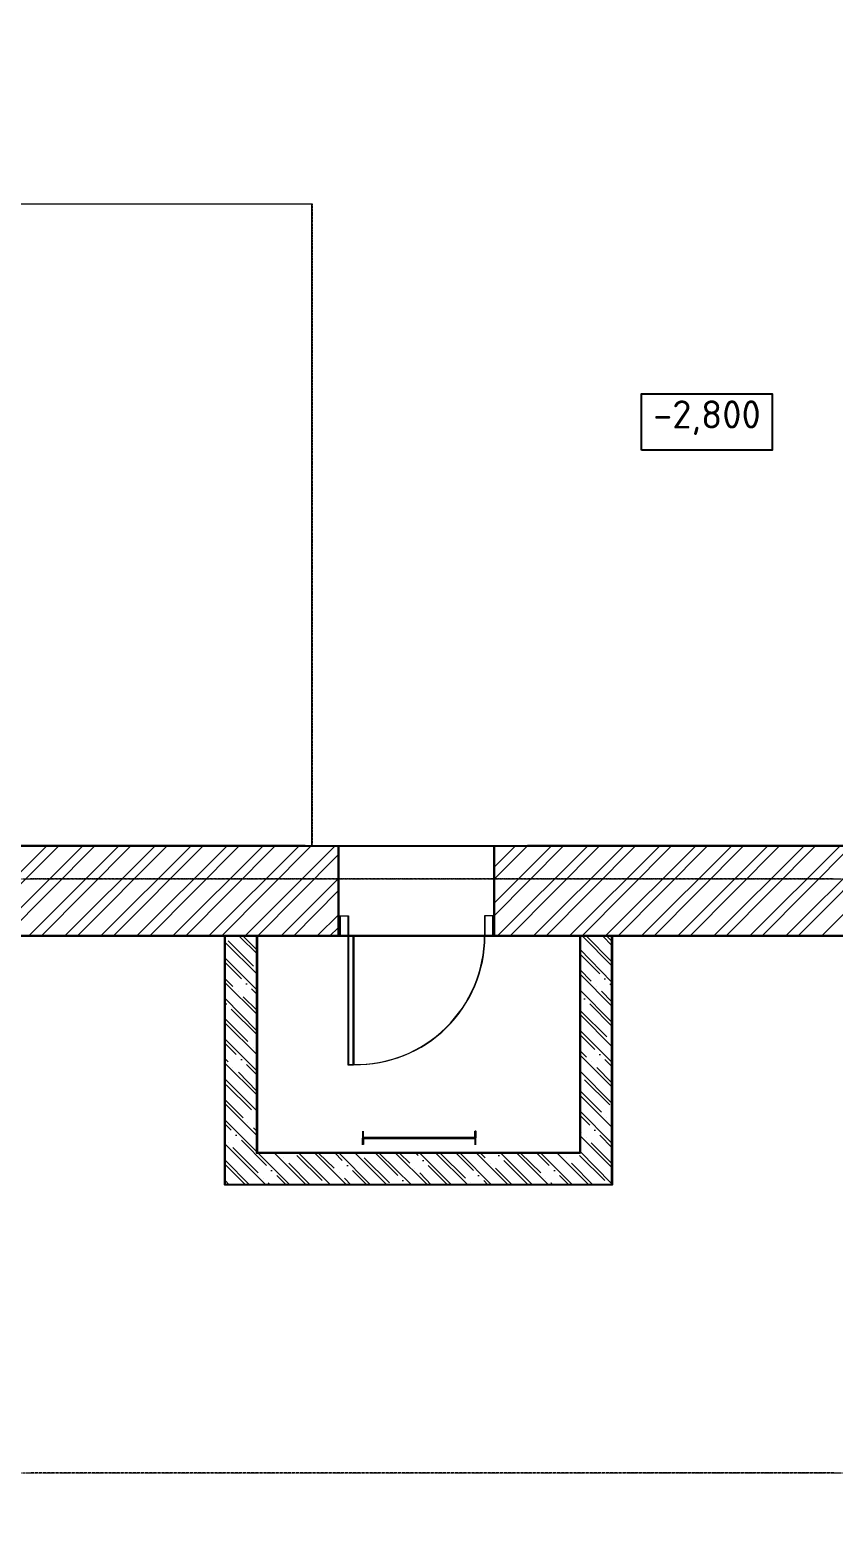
# Model space of a CAD drawing. Header units: millimetres. Extents: x -10178924 to 11692288, y -947381 to 58396.
# Drawn here: x 738282 to 743288, y -796653 to -787306 of the extents above; entities that cross this region are included whole.
import ezdxf

# ---------------------------------------------------------------- set-up
doc = ezdxf.new("R2010")
doc.units = ezdxf.units.MM
for name, pattern in [('HIDDEN', [9.525, 6.35, -3.175]), ('невидимая', [9.525, 6.35, -3.175]), ('осевая', [50.8, 31.75, -6.35, 6.35, -6.35])]:
    doc.linetypes.add(name, pattern=pattern)
for name, color, linetype in [('PDF _PDF _Общие ребра', 7, 'Continuous'), ('PDF _Общие ребра', 7, 'Continuous'), ('PDF _Стены.1', 7, 'Continuous')]:
    doc.layers.add(name, color=color, linetype=linetype)
for name, color, linetype, true_color in [('PDF _АР_Двери', 7, 'Continuous', 0x545454), ('PDF _Контур пол Подвал', 7, 'Continuous', 0xcd6928), ('PDF _Основная ГКЛ', 7, 'Continuous', 0x545454), ('PDF _Отметки', 7, 'Continuous', 0x7f9fff), ('PDF _Размеры осевые', 7, 'Continuous', 0x5d6970), ('PDF _штриховка', 7, 'Continuous', 0x95834a)]:
    doc.layers.add(name, color=color, linetype=linetype, true_color=true_color)
for name, color, linetype, lineweight in [('PDF _Текст', 7, 'Continuous', 5), ('АР_Двери', 250, 'Continuous', 9), ('Контур пол Подвал', 7, 'Continuous', 9), ('Основная ГКЛ', 250, 'Continuous', 9), ('Размеры осевые', 153, 'Continuous', 9), ('Стены.1', 7, 'Continuous', 25), ('ШТРИХОВКА', 252, 'Continuous', 15)]:
    doc.layers.add(name, color=color, linetype=linetype, lineweight=lineweight)
doc.styles.add('PDF ISOCPEUR', font='isocpeur.ttf')

# ---------------------------------------------------------------- blocks, each defined once
blk = doc.blocks.new('A$C5282721b')
at = {"layer": 'ШТРИХОВКА', "ltscale": 100, "true_color": 0x000000, "transparency": 33554687}
h = blk.add_hatch(dxfattribs=at)
h.set_pattern_fill('ANSI31', color=18, scale=50)
h.set_pattern_definition([(45, (-79853.19, 25128.16), (-112.2532, 112.2532), [])])
h.paths.add_polyline_path([(23461.119, -5698.72), (20726.119, -5698.72), (20726.119, -6098.72), (23461.119, -6098.72), (23461.119, -6515.547), (23861.119, -6515.547), (23861.119, -5328.486), (23461.119, -5328.486)], flags=17)
h.paths.add_polyline_path([(17846.22, -11596.906), (8196.095, -11596.906), (8096.091, -11596.906), (5081.5, -11596.906), (5081.5, -12156.906), (17846.22, -12156.906), (17846.22, -11876.906)], flags=17)
h.paths.add_polyline_path([(8216.705, -5698.72), (8216.779, -6098.72), (19406.923, -6098.72), (19406.923, -5698.72)], flags=16)
h.paths.add_polyline_path([(4011.5, -12156.906), (4011.5, -11596.906), (86.923, -11596.906), (86.923, -9009.38), (86.923, -8929.368), (86.923, -6098.72), (3721.276, -6098.72), (3801.387, -6098.72), (9286.442, -6098.72), (9286.779, -5698.72), (86.923, -5698.72), (86.923, -161.943), (23461.119, -161.943), (23461.119, -4567.801), (23861.119, -4567.801), (23861.119, -3119.021), (23861.119, -2969.021), (23861.119, -161.943), (24472.507, -161.943), (29133.626, -161.943), (29283.626, -161.943), (29940.503, -161.943), (29940.503, 398.057), (-473.077, 398.057), (-473.077, -11800), (-473.077, -12156.906), (-0.293, -12156.906)])
h.paths.add_polyline_path([(23861.119, -9596.906), (23461.119, -9596.906), (23461.119, -11596.906), (18816.22, -11596.906), (18816.22, -12156.906), (23301.119, -12156.906), (23301.119, -15862.111), (25035.25, -15862.111), (25595.277, -15862.111), (25744.391, -15862.111), (25744.391, -15302.111), (23861.119, -15302.111), (23861.119, -12066.906)])
h.paths.add_polyline_path([(23461.119, -8546.906), (23861.119, -8546.906), (23861.119, -7571.566), (23461.119, -7571.566)], flags=17)
h = blk.add_hatch(dxfattribs=at)
h.set_pattern_fill('ANSI35', color=18, scale=28, angle=90)
h.set_pattern_definition([(135, (-17446.33, 108538.82), (-125.72359, -125.72359), []), (135, (-17446.33, 108664.54), (-125.72359, -125.72359), [222.25, -44.45, 0, -44.45])])
h.paths.add_polyline_path([(17339.27, -13506.906), (19349.27, -13506.906), (19349.27, -12156.906), (19549.27, -12156.906), (19549.27, -13706.906), (17139.27, -13706.906), (17139.27, -12156.906), (17339.27, -12157.996)])
at = {"layer": 'PDF _Общие ребра', "color": 18, "true_color": 0x000000, "transparency": 33554687}
for points in [[(19549.27, -12156.906), (19549.27, -13706.906), (17139.27, -13706.906), (17139.27, -12156.906)], [(19349.27, -12156.906), (19349.27, -13506.906), (17339.27, -13506.906), (17339.27, -12156.906)], [(18697.436, -13371.581), (18697.436, -13371.581), (18697.436, -13413.769), (18347.436, -13413.769), (17997.436, -13413.769), (17997.436, -13371.581)], [(18697.436, -13455.956), (18697.436, -13455.956), (18697.436, -13413.769), (18347.436, -13413.769), (17997.436, -13413.769), (17997.436, -13455.956)]]:
    blk.add_lwpolyline(points, dxfattribs=at)
at = {"layer": 'АР_Двери', "color": 18, "true_color": 0x000000, "transparency": 33554687}
for points in [[(17906.22, -12156.906), (17856.22, -12156.906), (17856.22, -12031.906), (17906.22, -12031.906)], [(18756.22, -12156.906), (18806.22, -12156.906), (18806.22, -12031.906), (18756.22, -12031.906)], [(17906.22, -12956.906), (17941.22, -12956.906), (17941.22, -12156.906), (17906.22, -12156.906)]]:
    blk.add_lwpolyline(points, close=True, dxfattribs=at)
blk.add_arc((17955.575, -12156.39), 800.646, 268.9726983, 359.9630144, dxfattribs=at)
at = {"layer": 'Контур пол Подвал', "color": 18, "linetype": 'невидимая', "true_color": 0x000000, "transparency": 33554687}
for p, q in [((17682.243, -7598.72), (8161.443, -7598.72)), ((17682.243, -11596.906), (17682.243, -7598.72))]:
    blk.add_line(p, q, dxfattribs=at)
at = {"layer": 'Основная ГКЛ', "color": 18, "linetype": 'HIDDEN', "ltscale": 5, "true_color": 0x000000, "transparency": 33554687}
for p, q in [((17846.22, -12156.906), (17846.22, -12031.906)), ((18816.22, -12031.906), (18816.22, -12156.906))]:
    blk.add_line(p, q, dxfattribs=at)
at = {"layer": 'Размеры осевые', "color": 251, "linetype": 'осевая', "ltscale": 0.5, "transparency": 33554687}
for p, q in [((-9750, -11800), (57900, -11800)), ((-9750, -15500), (34900, -15500))]:
    blk.add_line(p, q, dxfattribs=at)
at = {"layer": 'Стены.1', "color": 18, "linetype": 'Continuous', "true_color": 0x000000, "transparency": 33554687}
for p, q in [((17846.22, -12156.906), (17846.22, -11596.906)), ((18816.22, -12156.906), (18816.22, -11596.906))]:
    blk.add_line(p, q, dxfattribs=at)
at = {"layer": 'Стены.1', "color": 18, "linetype": 'Continuous', "true_color": 0x000000, "transparency": 33554687, "flags": 128}
for points in [[(23461.119, -11596.906), (86.923, -11596.906)], [(17639.27, -11596.906), (8196.095, -11596.906)], [(23461.119, -11596.906), (19023.171, -11596.906)], [(23301.119, -12156.906), (-473.077, -12156.906)]]:
    blk.add_lwpolyline(points, dxfattribs=at)

msp = doc.modelspace()

# ---------------------------------------------------------------- linework, layer by layer
at = {"layer": 'PDF _PDF _Общие ребра', "lineweight": 25}
for points in [[(741904, -792948.7), (741904, -794498), (739495.3, -794498), (739495.3, -792948.7)], [(741705, -792948.7), (741705, -794299.1), (739694.3, -794299.1), (739694.3, -792948.7)], [(740354.6, -794163.6), (740354.6, -794206), (740701.7, -794206), (741053.1, -794206), (741053.1, -794163.6)], [(740354.6, -794248.3), (740354.6, -794206), (740701.7, -794206), (741053.1, -794206), (741053.1, -794248.3)]]:
    msp.add_lwpolyline(points, dxfattribs=at)
at = {"layer": 'PDF _АР_Двери', "lineweight": 9}
for points in [[(740261.4, -792948.7), (740210.6, -792948.7), (740210.6, -792821.7), (740261.4, -792821.7)], [(741112.3, -792948.7), (741163.1, -792948.7), (741163.1, -792821.7), (741112.3, -792821.7)], [(740261.4, -793748.8), (740295.3, -793748.8), (740295.3, -792948.7), (740261.4, -792948.7)]]:
    msp.add_lwpolyline(points, close=True, dxfattribs=at)
msp.add_arc((740310.1, -792946.6), 802.2, 268.97362, 359.96162, dxfattribs=at)
at = {"layer": 'PDF _Контур пол Подвал', "lineweight": 9}
for points in [[(740037.1, -788389.3), (730516.6, -788389.3)], [(740037.1, -792385.6), (740037.1, -788389.5)]]:
    msp.add_lwpolyline(points, dxfattribs=at)
at = {"layer": 'PDF _Основная ГКЛ', "lineweight": 9}
for points in [[(740202.2, -792948.7), (740202.2, -792821.7)], [(741171.6, -792821.7), (741171.6, -792948.7)]]:
    msp.add_lwpolyline(points, dxfattribs=at)
at = {"layer": 'PDF _Отметки', "lineweight": 25}
msp.add_lwpolyline([(742090.3, -789921.8), (742090.3, -789570.5), (742903, -789570.5), (742903, -789921.8)], close=True, dxfattribs=at)
at = {"layer": 'PDF _Размеры осевые', "lineweight": 9}
for points in [[(738284.5, -792588.8), (738297.2, -792588.8)], [(738301.4, -792588.8), (738305.6, -792588.8)], [(738309.9, -792588.8), (738322.6, -792588.8)], [(738326.8, -792588.8), (738331, -792588.8)], [(738335.3, -792588.8), (738348, -792588.8)], [(738352.2, -792588.8), (738356.4, -792588.8)], [(738360.7, -792588.8), (738373.4, -792588.8)], [(738377.6, -792588.8), (738381.8, -792588.8)], [(738386.1, -792588.8), (738398.8, -792588.8)], [(738403, -792588.8), (738407.2, -792588.8)], [(738411.5, -792588.8), (738424.2, -792588.8)], [(738428.4, -792588.8), (738432.6, -792588.8)], [(738436.9, -792588.8), (738449.6, -792588.8)], [(738453.8, -792588.8), (738458, -792588.8)], [(738462.3, -792588.8), (738475, -792588.8)], [(738479.2, -792588.8), (738483.4, -792588.8)], [(738487.7, -792588.8), (738500.4, -792588.8)], [(738504.6, -792588.8), (738508.8, -792588.8)], [(738513.1, -792588.8), (738525.8, -792588.8)], [(738530, -792588.8), (738534.2, -792588.8)], [(738538.5, -792588.8), (738551.2, -792588.8)], [(738555.4, -792588.8), (738559.6, -792588.8)], [(738563.9, -792588.8), (738576.6, -792588.8)], [(738580.8, -792588.8), (738585, -792588.8)], [(738589.3, -792588.8), (738602, -792588.8)], [(738606.2, -792588.8), (738610.4, -792588.8)], [(738614.7, -792588.8), (738627.4, -792588.8)], [(738631.6, -792588.8), (738635.8, -792588.8)], [(738640.1, -792588.8), (738652.8, -792588.8)], [(738657, -792588.8), (738661.2, -792588.8)], [(738665.5, -792588.8), (738678.2, -792588.8)], [(738682.4, -792588.8), (738686.6, -792588.8)], [(738690.9, -792588.8), (738703.6, -792588.8)], [(738707.8, -792588.8), (738712, -792588.8)], [(738716.3, -792588.8), (738729, -792588.8)], [(738733.2, -792588.8), (738737.4, -792588.8)], [(738741.7, -792588.8), (738754.4, -792588.8)], [(738758.6, -792588.8), (738762.8, -792588.8)], [(738767.1, -792588.8), (738779.8, -792588.8)], [(738784, -792588.8), (738788.2, -792588.8)], [(738792.5, -792588.8), (738805.2, -792588.8)], [(738809.4, -792588.8), (738813.6, -792588.8)], [(738817.9, -792588.8), (738830.6, -792588.8)], [(738834.8, -792588.8), (738839, -792588.8)], [(738843.3, -792588.8), (738856, -792588.8)], [(738860.2, -792588.8), (738864.4, -792588.8)], [(738868.7, -792588.8), (738881.4, -792588.8)], [(738885.6, -792588.8), (738889.8, -792588.8)], [(738894.1, -792588.8), (738906.8, -792588.8)], [(738911, -792588.8), (738915.2, -792588.8)], [(738919.5, -792588.8), (738932.2, -792588.8)], [(738936.4, -792588.8), (738940.6, -792588.8)], [(738944.9, -792588.8), (738957.6, -792588.8)], [(738961.8, -792588.8), (738966, -792588.8)], [(738970.3, -792588.8), (738983, -792588.8)], [(738987.2, -792588.8), (738991.4, -792588.8)], [(738995.7, -792588.8), (739008.4, -792588.8)], [(739012.6, -792588.8), (739016.8, -792588.8)], [(739021.1, -792588.8), (739033.8, -792588.8)], [(739038, -792588.8), (739042.2, -792588.8)], [(739046.5, -792588.8), (739059.2, -792588.8)], [(739063.4, -792588.8), (739067.6, -792588.8)], [(739071.9, -792588.8), (739084.6, -792588.8)], [(739088.8, -792588.8), (739093, -792588.8)], [(739097.3, -792588.8), (739110, -792588.8)], [(739114.2, -792588.8), (739118.4, -792588.8)], [(739122.7, -792588.8), (739135.4, -792588.8)], [(739139.6, -792588.8), (739143.8, -792588.8)], [(739148.1, -792588.8), (739160.8, -792588.8)], [(739165, -792588.8), (739169.2, -792588.8)], [(739173.5, -792588.8), (739186.2, -792588.8)], [(739190.4, -792588.8), (739194.6, -792588.8)], [(739198.9, -792588.8), (739211.6, -792588.8)], [(739215.8, -792588.8), (739220, -792588.8)], [(739224.3, -792588.8), (739237, -792588.8)], [(739241.2, -792588.8), (739245.4, -792588.8)], [(739249.7, -792588.8), (739262.4, -792588.8)], [(739266.6, -792588.8), (739270.8, -792588.8)], [(739275.1, -792588.8), (739287.8, -792588.8)], [(739292, -792588.8), (739296.2, -792588.8)], [(739300.5, -792588.8), (739313.2, -792588.8)], [(739317.4, -792588.8), (739321.6, -792588.8)], [(739325.9, -792588.8), (739338.6, -792588.8)], [(739342.8, -792588.8), (739347, -792588.8)], [(739351.3, -792588.8), (739364, -792588.8)], [(739368.2, -792588.8), (739372.4, -792588.8)], [(739376.7, -792588.8), (739389.4, -792588.8)], [(739393.6, -792588.8), (739397.8, -792588.8)], [(739402.1, -792588.8), (739414.8, -792588.8)], [(739419, -792588.8), (739423.2, -792588.8)], [(739427.5, -792588.8), (739440.2, -792588.8)], [(739444.4, -792588.8), (739448.6, -792588.8)], [(739452.9, -792588.8), (739465.6, -792588.8)], [(739469.8, -792588.8), (739474, -792588.8)], [(739478.3, -792588.8), (739491, -792588.8)], [(739495.2, -792588.8), (739499.4, -792588.8)], [(739503.7, -792588.8), (739516.4, -792588.8)], [(739520.6, -792588.8), (739524.8, -792588.8)], [(739529.1, -792588.8), (739541.8, -792588.8)], [(739546, -792588.8), (739550.2, -792588.8)], [(739554.5, -792588.8), (739567.2, -792588.8)], [(739571.4, -792588.8), (739575.6, -792588.8)], [(739579.9, -792588.8), (739592.6, -792588.8)], [(739596.8, -792588.8), (739601, -792588.8)], [(739605.3, -792588.8), (739618, -792588.8)], [(739622.2, -792588.8), (739626.4, -792588.8)], [(739630.7, -792588.8), (739643.4, -792588.8)], [(739647.6, -792588.8), (739651.8, -792588.8)], [(739656.1, -792588.8), (739668.8, -792588.8)], [(739673, -792588.8), (739677.2, -792588.8)], [(739681.5, -792588.8), (739694.2, -792588.8)], [(739698.4, -792588.8), (739702.6, -792588.8)], [(739706.9, -792588.8), (739719.6, -792588.8)], [(739723.8, -792588.8), (739728, -792588.8)], [(739732.3, -792588.8), (739745, -792588.8)], [(739749.2, -792588.8), (739753.4, -792588.8)], [(739757.7, -792588.8), (739770.4, -792588.8)], [(739774.6, -792588.8), (739778.8, -792588.8)], [(739783.1, -792588.8), (739795.8, -792588.8)], [(739800, -792588.8), (739804.2, -792588.8)], [(739808.5, -792588.8), (739821.2, -792588.8)], [(739825.4, -792588.8), (739829.6, -792588.8)], [(739833.9, -792588.8), (739846.6, -792588.8)], [(739850.8, -792588.8), (739855, -792588.8)], [(739859.3, -792588.8), (739872, -792588.8)], [(739876.2, -792588.8), (739880.4, -792588.8)], [(739884.7, -792588.8), (739897.4, -792588.8)], [(739901.6, -792588.8), (739905.8, -792588.8)], [(739910.1, -792588.8), (739922.8, -792588.8)], [(739927, -792588.8), (739931.2, -792588.8)], [(739935.5, -792588.8), (739948.2, -792588.8)], [(739952.4, -792588.8), (739956.6, -792588.8)], [(739960.9, -792588.8), (739973.6, -792588.8)], [(739977.8, -792588.8), (739982, -792588.8)], [(739986.3, -792588.8), (739999, -792588.8)], [(740003.2, -792588.8), (740007.4, -792588.8)], [(740011.7, -792588.8), (740024.4, -792588.8)], [(740028.6, -792588.8), (740032.8, -792588.8)], [(740037.1, -792588.8), (740049.8, -792588.8)], [(740054, -792588.8), (740058.2, -792588.8)], [(740062.5, -792588.8), (740075.2, -792588.8)], [(740079.4, -792588.8), (740083.6, -792588.8)], [(740087.9, -792588.8), (740100.6, -792588.8)], [(740104.8, -792588.8), (740109, -792588.8)], [(740113.3, -792588.8), (740126, -792588.8)], [(740130.2, -792588.8), (740134.4, -792588.8)], [(740138.7, -792588.8), (740151.4, -792588.8)], [(740155.6, -792588.8), (740159.8, -792588.8)], [(740164.1, -792588.8), (740176.8, -792588.8)], [(740181, -792588.8), (740185.2, -792588.8)], [(740189.5, -792588.8), (740202.2, -792588.8)], [(740206.4, -792588.8), (740210.6, -792588.8)], [(740214.9, -792588.8), (740227.6, -792588.8)], [(740231.8, -792588.8), (740236, -792588.8)], [(740240.3, -792588.8), (740253, -792588.8)], [(740257.2, -792588.8), (740261.4, -792588.8)], [(740265.7, -792588.8), (740278.4, -792588.8)], [(740282.6, -792588.8), (740286.8, -792588.8)], [(740291.1, -792588.8), (740303.8, -792588.8)], [(740308, -792588.8), (740312.2, -792588.8)], [(740316.5, -792588.8), (740329.2, -792588.8)], [(740333.4, -792588.8), (740337.6, -792588.8)], [(740341.9, -792588.8), (740354.6, -792588.8)], [(740358.8, -792588.8), (740363, -792588.8)], [(740367.3, -792588.8), (740380, -792588.8)], [(740384.2, -792588.8), (740388.4, -792588.8)], [(740392.7, -792588.8), (740405.4, -792588.8)], [(740409.6, -792588.8), (740413.8, -792588.8)], [(740418.1, -792588.8), (740430.8, -792588.8)], [(740435, -792588.8), (740439.2, -792588.8)], [(740443.5, -792588.8), (740456.2, -792588.8)], [(740460.4, -792588.8), (740464.6, -792588.8)], [(740468.9, -792588.8), (740481.6, -792588.8)], [(740485.8, -792588.8), (740490, -792588.8)], [(740494.3, -792588.8), (740507, -792588.8)], [(740511.2, -792588.8), (740515.4, -792588.8)], [(740519.7, -792588.8), (740532.4, -792588.8)], [(740536.6, -792588.8), (740540.8, -792588.8)], [(740545.1, -792588.8), (740557.8, -792588.8)], [(740562, -792588.8), (740566.2, -792588.8)], [(740570.5, -792588.8), (740583.2, -792588.8)], [(740587.4, -792588.8), (740591.6, -792588.8)], [(740595.9, -792588.8), (740608.6, -792588.8)], [(740612.8, -792588.8), (740617, -792588.8)], [(740621.3, -792588.8), (740634, -792588.8)], [(740638.2, -792588.8), (740642.4, -792588.8)], [(740646.7, -792588.8), (740659.4, -792588.8)], [(740663.6, -792588.8), (740667.8, -792588.8)], [(740672.1, -792588.8), (740684.8, -792588.8)], [(740689, -792588.8), (740693.2, -792588.8)], [(740697.5, -792588.8), (740710.2, -792588.8)], [(740714.4, -792588.8), (740718.6, -792588.8)], [(740722.9, -792588.8), (740735.6, -792588.8)], [(740739.8, -792588.8), (740744.1, -792588.8)], [(740748.3, -792588.8), (740761, -792588.8)], [(740765.2, -792588.8), (740769.4, -792588.8)], [(740773.7, -792588.8), (740786.4, -792588.8)], [(740790.6, -792588.8), (740794.8, -792588.8)], [(740799.1, -792588.8), (740811.8, -792588.8)], [(740816, -792588.8), (740820.2, -792588.8)], [(740824.5, -792588.8), (740837.2, -792588.8)], [(740841.4, -792588.8), (740845.6, -792588.8)], [(740849.9, -792588.8), (740862.6, -792588.8)], [(740866.8, -792588.8), (740871, -792588.8)], [(740875.3, -792588.8), (740888, -792588.8)], [(740892.2, -792588.8), (740896.4, -792588.8)], [(740900.7, -792588.8), (740913.4, -792588.8)], [(740917.6, -792588.8), (740921.8, -792588.8)], [(740926.1, -792588.8), (740938.8, -792588.8)], [(740943, -792588.8), (740947.3, -792588.8)], [(740951.5, -792588.8), (740964.2, -792588.8)], [(740968.4, -792588.8), (740972.7, -792588.8)], [(740976.9, -792588.8), (740989.6, -792588.8)], [(740993.8, -792588.8), (740998.1, -792588.8)], [(741002.3, -792588.8), (741015, -792588.8)], [(741019.2, -792588.8), (741023.4, -792588.8)], [(741027.7, -792588.8), (741040.4, -792588.8)], [(741044.6, -792588.8), (741048.8, -792588.8)], [(741053.1, -792588.8), (741065.8, -792588.8)], [(741070, -792588.8), (741074.2, -792588.8)], [(741078.5, -792588.8), (741091.2, -792588.8)], [(741095.4, -792588.8), (741099.6, -792588.8)], [(741103.9, -792588.8), (741116.6, -792588.8)], [(741120.8, -792588.8), (741125, -792588.8)], [(741129.3, -792588.8), (741142, -792588.8)], [(741146.2, -792588.8), (741150.4, -792588.8)], [(741154.7, -792588.8), (741167.4, -792588.8)], [(741171.6, -792588.8), (741175.9, -792588.8)], [(741180.1, -792588.8), (741192.8, -792588.8)], [(741197, -792588.8), (741201.3, -792588.8)], [(741205.5, -792588.8), (741218.2, -792588.8)], [(741222.4, -792588.8), (741226.7, -792588.8)], [(741230.9, -792588.8), (741243.6, -792588.8)], [(741247.8, -792588.8), (741252.1, -792588.8)], [(741256.3, -792588.8), (741269, -792588.8)], [(741273.2, -792588.8), (741277.4, -792588.8)], [(741281.7, -792588.8), (741294.4, -792588.8)], [(741298.6, -792588.8), (741302.8, -792588.8)], [(741307.1, -792588.8), (741319.8, -792588.8)], [(741324, -792588.8), (741328.2, -792588.8)], [(741332.5, -792588.8), (741345.2, -792588.8)], [(741349.4, -792588.8), (741353.6, -792588.8)], [(741357.9, -792588.8), (741370.6, -792588.8)], [(741374.8, -792588.8), (741379.1, -792588.8)], [(741383.3, -792588.8), (741396, -792588.8)], [(741400.2, -792588.8), (741404.5, -792588.8)], [(741408.7, -792588.8), (741421.4, -792588.8)], [(741425.6, -792588.8), (741429.9, -792588.8)], [(741434.1, -792588.8), (741446.8, -792588.8)], [(741451, -792588.8), (741455.3, -792588.8)], [(741459.5, -792588.8), (741472.2, -792588.8)], [(741476.4, -792588.8), (741480.7, -792588.8)], [(741484.9, -792588.8), (741497.6, -792588.8)], [(741501.8, -792588.8), (741506.1, -792588.8)], [(741510.3, -792588.8), (741523, -792588.8)], [(741527.2, -792588.8), (741531.4, -792588.8)], [(741535.7, -792588.8), (741548.4, -792588.8)], [(741552.6, -792588.8), (741556.8, -792588.8)], [(741561.1, -792588.8), (741573.8, -792588.8)], [(741578, -792588.8), (741582.3, -792588.8)], [(741586.5, -792588.8), (741599.2, -792588.8)], [(741603.4, -792588.8), (741607.7, -792588.8)], [(741611.9, -792588.8), (741624.6, -792588.8)], [(741628.8, -792588.8), (741633.1, -792588.8)], [(741637.3, -792588.8), (741650, -792588.8)], [(741654.2, -792588.8), (741658.5, -792588.8)], [(741662.7, -792588.8), (741675.4, -792588.8)], [(741679.6, -792588.8), (741683.9, -792588.8)], [(741688.1, -792588.8), (741700.8, -792588.8)], [(741705, -792588.8), (741709.3, -792588.8)], [(741713.5, -792588.8), (741726.2, -792588.8)], [(741730.4, -792588.8), (741734.7, -792588.8)], [(741738.9, -792588.8), (741751.6, -792588.8)], [(741755.8, -792588.8), (741760.1, -792588.8)], [(741764.3, -792588.8), (741777, -792588.8)], [(741781.2, -792588.8), (741785.4, -792588.8)], [(741789.7, -792588.8), (741802.4, -792588.8)], [(741806.6, -792588.8), (741810.9, -792588.8)], [(741815.1, -792588.8), (741827.8, -792588.8)], [(741832, -792588.8), (741836.3, -792588.8)], [(741840.5, -792588.8), (741853.2, -792588.8)], [(741857.4, -792588.8), (741861.7, -792588.8)], [(741865.9, -792588.8), (741878.6, -792588.8)], [(741882.8, -792588.8), (741887.1, -792588.8)], [(741891.3, -792588.8), (741904, -792588.8)], [(741908.2, -792588.8), (741912.5, -792588.8)], [(741916.7, -792588.8), (741929.4, -792588.8)], [(741933.6, -792588.8), (741937.9, -792588.8)], [(741942.1, -792588.8), (741954.8, -792588.8)], [(741959, -792588.8), (741963.3, -792588.8)], [(741967.5, -792588.8), (741980.2, -792588.8)], [(741984.4, -792588.8), (741988.7, -792588.8)], [(741992.9, -792588.8), (742005.6, -792588.8)], [(742009.8, -792588.8), (742014.1, -792588.8)], [(742018.3, -792588.8), (742031, -792588.8)], [(742035.2, -792588.8), (742039.5, -792588.8)], [(742043.7, -792588.8), (742056.4, -792588.8)], [(742060.6, -792588.8), (742064.9, -792588.8)], [(742069.1, -792588.8), (742081.8, -792588.8)], [(742086, -792588.8), (742090.3, -792588.8)], [(742094.5, -792588.8), (742107.2, -792588.8)], [(742111.4, -792588.8), (742115.7, -792588.8)], [(742119.9, -792588.8), (742132.6, -792588.8)], [(742136.8, -792588.8), (742141.1, -792588.8)], [(742145.3, -792588.8), (742158, -792588.8)], [(742162.2, -792588.8), (742166.5, -792588.8)], [(742170.7, -792588.8), (742183.4, -792588.8)], [(742187.6, -792588.8), (742191.9, -792588.8)], [(742196.1, -792588.8), (742208.8, -792588.8)], [(742213, -792588.8), (742217.3, -792588.8)], [(742221.5, -792588.8), (742234.2, -792588.8)], [(742238.4, -792588.8), (742242.7, -792588.8)], [(742246.9, -792588.8), (742259.6, -792588.8)], [(742263.8, -792588.8), (742268.1, -792588.8)], [(742272.3, -792588.8), (742285, -792588.8)], [(742289.2, -792588.8), (742293.5, -792588.8)], [(742297.7, -792588.8), (742310.4, -792588.8)], [(742314.6, -792588.8), (742318.9, -792588.8)], [(742323.1, -792588.8), (742335.8, -792588.8)], [(742340, -792588.8), (742344.3, -792588.8)], [(742348.5, -792588.8), (742361.2, -792588.8)], [(742365.4, -792588.8), (742369.7, -792588.8)], [(742373.9, -792588.8), (742386.6, -792588.8)], [(742390.8, -792588.8), (742395.1, -792588.8)], [(742399.3, -792588.8), (742412, -792588.8)], [(742416.2, -792588.8), (742420.5, -792588.8)], [(742424.7, -792588.8), (742437.4, -792588.8)], [(742441.6, -792588.8), (742445.9, -792588.8)], [(742450.1, -792588.8), (742462.8, -792588.8)], [(742467, -792588.8), (742471.3, -792588.8)], [(742475.5, -792588.8), (742488.2, -792588.8)], [(742492.4, -792588.8), (742496.7, -792588.8)], [(742500.9, -792588.8), (742513.6, -792588.8)], [(742517.8, -792588.8), (742522.1, -792588.8)], [(742526.3, -792588.8), (742539, -792588.8)], [(742543.2, -792588.8), (742547.5, -792588.8)], [(742551.7, -792588.8), (742564.4, -792588.8)], [(742568.6, -792588.8), (742572.9, -792588.8)], [(742577.1, -792588.8), (742589.8, -792588.8)], [(742594, -792588.8), (742598.3, -792588.8)], [(742602.5, -792588.8), (742615.2, -792588.8)], [(742619.4, -792588.8), (742623.7, -792588.8)], [(742627.9, -792588.8), (742640.6, -792588.8)], [(742644.8, -792588.8), (742649.1, -792588.8)], [(742653.3, -792588.8), (742666, -792588.8)], [(742670.2, -792588.8), (742674.5, -792588.8)], [(742678.7, -792588.8), (742691.4, -792588.8)], [(742695.6, -792588.8), (742699.9, -792588.8)], [(742704.1, -792588.8), (742716.8, -792588.8)], [(742721, -792588.8), (742725.3, -792588.8)], [(742729.5, -792588.8), (742742.2, -792588.8)], [(742746.4, -792588.8), (742750.7, -792588.8)], [(742754.9, -792588.8), (742767.6, -792588.8)], [(742771.8, -792588.8), (742776.1, -792588.8)], [(742780.3, -792588.8), (742793, -792588.8)], [(742797.2, -792588.8), (742801.5, -792588.8)], [(742805.7, -792588.8), (742818.4, -792588.8)], [(742822.6, -792588.8), (742826.9, -792588.8)], [(742831.1, -792588.8), (742843.8, -792588.8)], [(742848, -792588.8), (742852.3, -792588.8)], [(742856.5, -792588.8), (742869.2, -792588.8)], [(742873.4, -792588.8), (742877.7, -792588.8)], [(742881.9, -792588.8), (742894.6, -792588.8)], [(742898.8, -792588.8), (742903.1, -792588.8)], [(742907.3, -792588.8), (742920, -792588.8)], [(742924.2, -792588.8), (742928.5, -792588.8)], [(742932.7, -792588.8), (742945.4, -792588.8)], [(742949.6, -792588.8), (742953.9, -792588.8)], [(742958.1, -792588.8), (742970.8, -792588.8)], [(742975, -792588.8), (742979.3, -792588.8)], [(742983.5, -792588.8), (742996.2, -792588.8)], [(743000.4, -792588.8), (743004.7, -792588.8)], [(743008.9, -792588.8), (743021.6, -792588.8)], [(743025.8, -792588.8), (743030.1, -792588.8)], [(743034.3, -792588.8), (743047, -792588.8)], [(743051.2, -792588.8), (743055.5, -792588.8)], [(743059.7, -792588.8), (743072.4, -792588.8)], [(743076.6, -792588.8), (743080.9, -792588.8)], [(743085.1, -792588.8), (743097.8, -792588.8)], [(743102, -792588.8), (743106.3, -792588.8)], [(743110.5, -792588.8), (743123.2, -792588.8)], [(743127.4, -792588.8), (743131.7, -792588.8)], [(743135.9, -792588.8), (743148.6, -792588.8)], [(743152.8, -792588.8), (743157.1, -792588.8)], [(743161.3, -792588.8), (743174, -792588.8)], [(743178.2, -792588.8), (743182.5, -792588.8)], [(743186.7, -792588.8), (743199.4, -792588.8)], [(743203.6, -792588.8), (743207.9, -792588.8)], [(743212.1, -792588.8), (743224.8, -792588.8)], [(743229, -792588.8), (743233.3, -792588.8)], [(743237.5, -792588.8), (743250.2, -792588.8)], [(743254.4, -792588.8), (743258.7, -792588.8)], [(743262.9, -792588.8), (743275.6, -792588.8)], [(743279.8, -792588.8), (743284.1, -792588.8)], [(738284.5, -796288.8), (738284.5, -796288.8)], [(738288.7, -796288.8), (738305.6, -796288.8)], [(738309.9, -796288.8), (738309.9, -796288.8)], [(738314.1, -796288.8), (738331, -796288.8)], [(738335.3, -796288.8), (738335.3, -796288.8)], [(738339.5, -796288.8), (738356.4, -796288.8)], [(738360.7, -796288.8), (738360.7, -796288.8)], [(738364.9, -796288.8), (738381.8, -796288.8)], [(738386.1, -796288.8), (738386.1, -796288.8)], [(738390.3, -796288.8), (738407.2, -796288.8)], [(738411.5, -796288.8), (738411.5, -796288.8)], [(738415.7, -796288.8), (738432.6, -796288.8)], [(738436.9, -796288.8), (738436.9, -796288.8)], [(738441.1, -796288.8), (738458, -796288.8)], [(738462.3, -796288.8), (738462.3, -796288.8)], [(738466.5, -796288.8), (738483.4, -796288.8)], [(738487.7, -796288.8), (738487.7, -796288.8)], [(738491.9, -796288.8), (738508.8, -796288.8)], [(738513.1, -796288.8), (738513.1, -796288.8)], [(738517.3, -796288.8), (738534.2, -796288.8)], [(738538.5, -796288.8), (738538.5, -796288.8)], [(738542.7, -796288.8), (738559.6, -796288.8)], [(738563.9, -796288.8), (738563.9, -796288.8)], [(738568.1, -796288.8), (738585, -796288.8)], [(738589.3, -796288.8), (738589.3, -796288.8)], [(738593.5, -796288.8), (738610.4, -796288.8)], [(738614.7, -796288.8), (738614.7, -796288.8)], [(738618.9, -796288.8), (738635.8, -796288.8)], [(738640.1, -796288.8), (738640.1, -796288.8)], [(738644.3, -796288.8), (738661.2, -796288.8)], [(738665.5, -796288.8), (738665.5, -796288.8)], [(738669.7, -796288.8), (738686.6, -796288.8)], [(738690.9, -796288.8), (738690.9, -796288.8)], [(738695.1, -796288.8), (738712, -796288.8)], [(738716.3, -796288.8), (738716.3, -796288.8)], [(738720.5, -796288.8), (738737.4, -796288.8)], [(738741.7, -796288.8), (738741.7, -796288.8)], [(738745.9, -796288.8), (738762.8, -796288.8)], [(738767.1, -796288.8), (738767.1, -796288.8)], [(738771.3, -796288.8), (738788.2, -796288.8)], [(738792.5, -796288.8), (738792.5, -796288.8)], [(738796.7, -796288.8), (738813.6, -796288.8)], [(738817.9, -796288.8), (738817.9, -796288.8)], [(738822.1, -796288.8), (738839, -796288.8)], [(738843.3, -796288.8), (738843.3, -796288.8)], [(738847.5, -796288.8), (738864.4, -796288.8)], [(738868.7, -796288.8), (738868.7, -796288.8)], [(738872.9, -796288.8), (738889.8, -796288.8)], [(738894.1, -796288.8), (738894.1, -796288.8)], [(738898.3, -796288.8), (738915.2, -796288.8)], [(738919.5, -796288.8), (738919.5, -796288.8)], [(738923.7, -796288.8), (738940.6, -796288.8)], [(738944.9, -796288.8), (738944.9, -796288.8)], [(738949.1, -796288.8), (738966, -796288.8)], [(738970.3, -796288.8), (738970.3, -796288.8)], [(738974.5, -796288.8), (738991.4, -796288.8)], [(738995.7, -796288.8), (738995.7, -796288.8)], [(738999.9, -796288.8), (739016.8, -796288.8)], [(739021.1, -796288.8), (739021.1, -796288.8)], [(739025.3, -796288.8), (739042.2, -796288.8)], [(739046.5, -796288.8), (739046.5, -796288.8)], [(739050.7, -796288.8), (739067.6, -796288.8)], [(739071.9, -796288.8), (739071.9, -796288.8)], [(739076.1, -796288.8), (739093, -796288.8)], [(739097.3, -796288.8), (739097.3, -796288.8)], [(739101.5, -796288.8), (739118.4, -796288.8)], [(739122.7, -796288.8), (739122.7, -796288.8)], [(739126.9, -796288.8), (739143.8, -796288.8)], [(739148.1, -796288.8), (739148.1, -796288.8)], [(739152.3, -796288.8), (739169.2, -796288.8)], [(739173.5, -796288.8), (739173.5, -796288.8)], [(739177.7, -796288.8), (739194.6, -796288.8)], [(739198.9, -796288.8), (739198.9, -796288.8)], [(739203.1, -796288.8), (739220, -796288.8)], [(739224.3, -796288.8), (739224.3, -796288.8)], [(739228.5, -796288.8), (739245.4, -796288.8)], [(739249.7, -796288.8), (739249.7, -796288.8)], [(739253.9, -796288.8), (739270.8, -796288.8)], [(739275.1, -796288.8), (739275.1, -796288.8)], [(739279.3, -796288.8), (739296.2, -796288.8)], [(739300.5, -796288.8), (739300.5, -796288.8)], [(739304.7, -796288.8), (739321.6, -796288.8)], [(739325.9, -796288.8), (739325.9, -796288.8)], [(739330.1, -796288.8), (739347, -796288.8)], [(739351.3, -796288.8), (739351.3, -796288.8)], [(739355.5, -796288.8), (739372.4, -796288.8)], [(739376.7, -796288.8), (739376.7, -796288.8)], [(739380.9, -796288.8), (739397.8, -796288.8)], [(739402.1, -796288.8), (739402.1, -796288.8)], [(739406.3, -796288.8), (739423.2, -796288.8)], [(739427.5, -796288.8), (739427.5, -796288.8)], [(739431.7, -796288.8), (739448.6, -796288.8)], [(739452.9, -796288.8), (739452.9, -796288.8)], [(739457.1, -796288.8), (739474, -796288.8)], [(739478.3, -796288.8), (739478.3, -796288.8)], [(739482.5, -796288.8), (739499.4, -796288.8)], [(739503.7, -796288.8), (739503.7, -796288.8)], [(739507.9, -796288.8), (739524.8, -796288.8)], [(739529.1, -796288.8), (739529.1, -796288.8)], [(739533.3, -796288.8), (739550.2, -796288.8)], [(739554.5, -796288.8), (739554.5, -796288.8)], [(739558.7, -796288.8), (739575.6, -796288.8)], [(739579.9, -796288.8), (739579.9, -796288.8)], [(739584.1, -796288.8), (739601, -796288.8)], [(739605.3, -796288.8), (739605.3, -796288.8)], [(739609.5, -796288.8), (739626.4, -796288.8)], [(739630.7, -796288.8), (739630.7, -796288.8)], [(739634.9, -796288.8), (739651.8, -796288.8)], [(739656.1, -796288.8), (739656.1, -796288.8)], [(739660.3, -796288.8), (739677.2, -796288.8)], [(739681.5, -796288.8), (739681.5, -796288.8)], [(739685.7, -796288.8), (739702.6, -796288.8)], [(739706.9, -796288.8), (739706.9, -796288.8)], [(739711.1, -796288.8), (739728, -796288.8)], [(739732.3, -796288.8), (739732.3, -796288.8)], [(739736.5, -796288.8), (739753.4, -796288.8)], [(739757.7, -796288.8), (739757.7, -796288.8)], [(739761.9, -796288.8), (739778.8, -796288.8)], [(739783.1, -796288.8), (739783.1, -796288.8)], [(739787.3, -796288.8), (739804.2, -796288.8)], [(739808.5, -796288.8), (739808.5, -796288.8)], [(739812.7, -796288.8), (739829.6, -796288.8)], [(739833.9, -796288.8), (739833.9, -796288.8)], [(739838.1, -796288.8), (739855, -796288.8)], [(739859.3, -796288.8), (739859.3, -796288.8)], [(739863.5, -796288.8), (739880.4, -796288.8)], [(739884.7, -796288.8), (739884.7, -796288.8)], [(739888.9, -796288.8), (739905.8, -796288.8)], [(739910.1, -796288.8), (739910.1, -796288.8)], [(739914.3, -796288.8), (739931.2, -796288.8)], [(739935.5, -796288.8), (739935.5, -796288.8)], [(739939.7, -796288.8), (739956.6, -796288.8)], [(739960.9, -796288.8), (739960.9, -796288.8)], [(739965.1, -796288.8), (739982, -796288.8)], [(739986.3, -796288.8), (739986.3, -796288.8)], [(739990.5, -796288.8), (740007.4, -796288.8)], [(740011.7, -796288.8), (740011.7, -796288.8)], [(740015.9, -796288.8), (740032.8, -796288.8)], [(740037.1, -796288.8), (740037.1, -796288.8)], [(740041.3, -796288.8), (740058.2, -796288.8)], [(740062.5, -796288.8), (740062.5, -796288.8)], [(740066.7, -796288.8), (740083.6, -796288.8)], [(740087.9, -796288.8), (740087.9, -796288.8)], [(740092.1, -796288.8), (740109, -796288.8)], [(740113.3, -796288.8), (740113.3, -796288.8)], [(740117.5, -796288.8), (740134.4, -796288.8)], [(740138.7, -796288.8), (740138.7, -796288.8)], [(740142.9, -796288.8), (740159.8, -796288.8)], [(740164.1, -796288.8), (740164.1, -796288.8)], [(740168.3, -796288.8), (740185.2, -796288.8)], [(740189.5, -796288.8), (740189.5, -796288.8)], [(740193.7, -796288.8), (740210.6, -796288.8)], [(740214.9, -796288.8), (740214.9, -796288.8)], [(740219.1, -796288.8), (740236, -796288.8)], [(740240.3, -796288.8), (740240.3, -796288.8)], [(740244.5, -796288.8), (740261.4, -796288.8)], [(740265.7, -796288.8), (740265.7, -796288.8)], [(740269.9, -796288.8), (740286.8, -796288.8)], [(740291.1, -796288.8), (740291.1, -796288.8)], [(740295.3, -796288.8), (740312.2, -796288.8)], [(740316.5, -796288.8), (740316.5, -796288.8)], [(740320.7, -796288.8), (740337.6, -796288.8)], [(740341.9, -796288.8), (740341.9, -796288.8)], [(740346.1, -796288.8), (740363, -796288.8)], [(740367.3, -796288.8), (740367.3, -796288.8)], [(740371.5, -796288.8), (740388.4, -796288.8)], [(740392.7, -796288.8), (740392.7, -796288.8)], [(740396.9, -796288.8), (740413.8, -796288.8)], [(740418.1, -796288.8), (740418.1, -796288.8)], [(740422.3, -796288.8), (740439.2, -796288.8)], [(740443.5, -796288.8), (740443.5, -796288.8)], [(740447.7, -796288.8), (740464.6, -796288.8)], [(740468.9, -796288.8), (740468.9, -796288.8)], [(740473.1, -796288.8), (740490, -796288.8)], [(740494.3, -796288.8), (740494.3, -796288.8)], [(740498.5, -796288.8), (740515.4, -796288.8)], [(740519.7, -796288.8), (740519.7, -796288.8)], [(740523.9, -796288.8), (740540.8, -796288.8)], [(740545.1, -796288.8), (740545.1, -796288.8)], [(740549.3, -796288.8), (740566.2, -796288.8)], [(740570.5, -796288.8), (740570.5, -796288.8)], [(740574.7, -796288.8), (740591.6, -796288.8)], [(740595.9, -796288.8), (740595.9, -796288.8)], [(740600.1, -796288.8), (740617, -796288.8)], [(740621.3, -796288.8), (740621.3, -796288.8)], [(740625.5, -796288.8), (740642.4, -796288.8)], [(740646.7, -796288.8), (740646.7, -796288.8)], [(740650.9, -796288.8), (740667.8, -796288.8)], [(740672.1, -796288.8), (740672.1, -796288.8)], [(740676.3, -796288.8), (740693.2, -796288.8)], [(740697.5, -796288.8), (740697.5, -796288.8)], [(740701.7, -796288.8), (740718.6, -796288.8)], [(740722.9, -796288.8), (740722.9, -796288.8)], [(740727.1, -796288.8), (740744, -796288.8)], [(740748.3, -796288.8), (740748.3, -796288.8)], [(740752.5, -796288.8), (740769.4, -796288.8)], [(740773.7, -796288.8), (740773.7, -796288.8)], [(740777.9, -796288.8), (740794.8, -796288.8)], [(740799.1, -796288.8), (740799.1, -796288.8)], [(740803.3, -796288.8), (740820.2, -796288.8)], [(740824.5, -796288.8), (740824.5, -796288.8)], [(740828.7, -796288.8), (740845.6, -796288.8)], [(740849.9, -796288.8), (740849.9, -796288.8)], [(740854.1, -796288.8), (740871.1, -796288.8)], [(740875.3, -796288.8), (740875.3, -796288.8)], [(740879.5, -796288.8), (740896.4, -796288.8)], [(740900.7, -796288.8), (740900.7, -796288.8)], [(740904.9, -796288.8), (740921.8, -796288.8)], [(740926.1, -796288.8), (740926.1, -796288.8)], [(740930.3, -796288.8), (740947.2, -796288.8)], [(740951.5, -796288.8), (740951.5, -796288.8)], [(740955.7, -796288.8), (740972.6, -796288.8)], [(740976.9, -796288.8), (740976.9, -796288.8)], [(740981.1, -796288.8), (740998, -796288.8)], [(741002.3, -796288.8), (741002.3, -796288.8)], [(741006.5, -796288.8), (741023.4, -796288.8)], [(741027.7, -796288.8), (741027.7, -796288.8)], [(741031.9, -796288.8), (741048.8, -796288.8)], [(741053.1, -796288.8), (741053.1, -796288.8)], [(741057.3, -796288.8), (741074.3, -796288.8)], [(741078.5, -796288.8), (741078.5, -796288.8)], [(741082.7, -796288.8), (741099.7, -796288.8)], [(741103.9, -796288.8), (741103.9, -796288.8)], [(741108.1, -796288.8), (741125.1, -796288.8)], [(741129.3, -796288.8), (741129.3, -796288.8)], [(741133.5, -796288.8), (741150.4, -796288.8)], [(741154.7, -796288.8), (741154.7, -796288.8)], [(741158.9, -796288.8), (741175.8, -796288.8)], [(741180.1, -796288.8), (741180.1, -796288.8)], [(741184.3, -796288.8), (741201.2, -796288.8)], [(741205.5, -796288.8), (741205.5, -796288.8)], [(741209.7, -796288.8), (741226.6, -796288.8)], [(741230.9, -796288.8), (741230.9, -796288.8)], [(741235.1, -796288.8), (741252, -796288.8)], [(741256.3, -796288.8), (741256.3, -796288.8)], [(741260.5, -796288.8), (741277.5, -796288.8)], [(741281.7, -796288.8), (741281.7, -796288.8)], [(741285.9, -796288.8), (741302.9, -796288.8)], [(741307.1, -796288.8), (741307.1, -796288.8)], [(741311.3, -796288.8), (741328.3, -796288.8)], [(741332.5, -796288.8), (741332.5, -796288.8)], [(741336.7, -796288.8), (741353.7, -796288.8)], [(741357.9, -796288.8), (741357.9, -796288.8)], [(741362.1, -796288.8), (741379.1, -796288.8)], [(741383.3, -796288.8), (741383.3, -796288.8)], [(741387.5, -796288.8), (741404.4, -796288.8)], [(741408.7, -796288.8), (741408.7, -796288.8)], [(741412.9, -796288.8), (741429.8, -796288.8)], [(741434.1, -796288.8), (741434.1, -796288.8)], [(741438.3, -796288.8), (741455.2, -796288.8)], [(741459.5, -796288.8), (741459.5, -796288.8)], [(741463.7, -796288.8), (741480.6, -796288.8)], [(741484.9, -796288.8), (741484.9, -796288.8)], [(741489.1, -796288.8), (741506.1, -796288.8)], [(741510.3, -796288.8), (741510.3, -796288.8)], [(741514.5, -796288.8), (741531.5, -796288.8)], [(741535.7, -796288.8), (741535.7, -796288.8)], [(741539.9, -796288.8), (741556.9, -796288.8)], [(741561.1, -796288.8), (741561.1, -796288.8)], [(741565.3, -796288.8), (741582.3, -796288.8)], [(741586.5, -796288.8), (741586.5, -796288.8)], [(741590.7, -796288.8), (741607.7, -796288.8)], [(741611.9, -796288.8), (741611.9, -796288.8)], [(741616.1, -796288.8), (741633.1, -796288.8)], [(741637.3, -796288.8), (741637.3, -796288.8)], [(741641.5, -796288.8), (741658.4, -796288.8)], [(741662.7, -796288.8), (741662.7, -796288.8)], [(741666.9, -796288.8), (741683.8, -796288.8)], [(741688.1, -796288.8), (741688.1, -796288.8)], [(741692.3, -796288.8), (741709.3, -796288.8)], [(741713.5, -796288.8), (741713.5, -796288.8)], [(741717.7, -796288.8), (741734.7, -796288.8)], [(741738.9, -796288.8), (741738.9, -796288.8)], [(741743.1, -796288.8), (741760.1, -796288.8)], [(741764.3, -796288.8), (741764.3, -796288.8)], [(741768.5, -796288.8), (741785.5, -796288.8)], [(741789.7, -796288.8), (741789.7, -796288.8)], [(741793.9, -796288.8), (741810.9, -796288.8)], [(741815.1, -796288.8), (741815.1, -796288.8)], [(741819.3, -796288.8), (741836.3, -796288.8)], [(741840.5, -796288.8), (741840.5, -796288.8)], [(741844.7, -796288.8), (741861.7, -796288.8)], [(741865.9, -796288.8), (741865.9, -796288.8)], [(741870.1, -796288.8), (741887.1, -796288.8)], [(741891.3, -796288.8), (741891.3, -796288.8)], [(741895.5, -796288.8), (741912.5, -796288.8)], [(741916.7, -796288.8), (741916.7, -796288.8)], [(741920.9, -796288.8), (741937.9, -796288.8)], [(741942.1, -796288.8), (741942.1, -796288.8)], [(741946.3, -796288.8), (741963.3, -796288.8)], [(741967.5, -796288.8), (741967.5, -796288.8)], [(741971.7, -796288.8), (741988.7, -796288.8), (741992.9, -796288.8)], [(741997.1, -796288.8), (742014.1, -796288.8), (742018.3, -796288.8)], [(742022.5, -796288.8), (742039.5, -796288.8), (742043.7, -796288.8)], [(742047.9, -796288.8), (742064.9, -796288.8), (742069.1, -796288.8)], [(742073.3, -796288.8), (742090.3, -796288.8), (742094.5, -796288.8)], [(742098.7, -796288.8), (742115.7, -796288.8), (742119.9, -796288.8)], [(742124.1, -796288.8), (742141.1, -796288.8), (742145.3, -796288.8)], [(742149.5, -796288.8), (742166.5, -796288.8), (742170.7, -796288.8)], [(742174.9, -796288.8), (742191.9, -796288.8), (742196.1, -796288.8)], [(742200.3, -796288.8), (742217.3, -796288.8), (742221.5, -796288.8)], [(742225.7, -796288.8), (742242.7, -796288.8), (742246.9, -796288.8)], [(742251.1, -796288.8), (742268.1, -796288.8), (742272.3, -796288.8)], [(742276.5, -796288.8), (742293.5, -796288.8), (742297.7, -796288.8)], [(742301.9, -796288.8), (742318.9, -796288.8), (742323.1, -796288.8)], [(742327.3, -796288.8), (742344.3, -796288.8), (742348.5, -796288.8)], [(742352.7, -796288.8), (742369.7, -796288.8), (742373.9, -796288.8)], [(742378.1, -796288.8), (742395.1, -796288.8), (742399.3, -796288.8)], [(742403.5, -796288.8), (742420.5, -796288.8), (742424.7, -796288.8)], [(742428.9, -796288.8), (742445.9, -796288.8), (742450.1, -796288.8)], [(742454.3, -796288.8), (742471.3, -796288.8), (742475.5, -796288.8)], [(742479.7, -796288.8), (742496.7, -796288.8), (742500.9, -796288.8)], [(742505.1, -796288.8), (742522.1, -796288.8), (742526.3, -796288.8)], [(742530.5, -796288.8), (742547.5, -796288.8), (742551.7, -796288.8)], [(742555.9, -796288.8), (742572.9, -796288.8), (742577.1, -796288.8)], [(742581.3, -796288.8), (742598.3, -796288.8), (742602.5, -796288.8)], [(742606.7, -796288.8), (742623.7, -796288.8), (742627.9, -796288.8)], [(742632.1, -796288.8), (742649.1, -796288.8), (742653.3, -796288.8)], [(742657.5, -796288.8), (742674.5, -796288.8), (742678.7, -796288.8)], [(742682.9, -796288.8), (742699.9, -796288.8), (742704.1, -796288.8)], [(742708.3, -796288.8), (742725.3, -796288.8), (742729.5, -796288.8)], [(742733.7, -796288.8), (742750.7, -796288.8), (742754.9, -796288.8)], [(742759.1, -796288.8), (742776.1, -796288.8), (742780.3, -796288.8)], [(742784.5, -796288.8), (742801.5, -796288.8), (742805.7, -796288.8)], [(742809.9, -796288.8), (742826.9, -796288.8), (742831.1, -796288.8)], [(742835.3, -796288.8), (742852.3, -796288.8), (742856.5, -796288.8)], [(742860.7, -796288.8), (742877.7, -796288.8), (742881.9, -796288.8)], [(742886.1, -796288.8), (742903.1, -796288.8), (742907.3, -796288.8)], [(742911.5, -796288.8), (742928.5, -796288.8), (742932.7, -796288.8)], [(742936.9, -796288.8), (742953.9, -796288.8), (742958.1, -796288.8)], [(742962.3, -796288.8), (742979.3, -796288.8), (742983.5, -796288.8)], [(742987.7, -796288.8), (743004.7, -796288.8), (743008.9, -796288.8)], [(743013.1, -796288.8), (743030.1, -796288.8), (743034.3, -796288.8)], [(743038.5, -796288.8), (743055.5, -796288.8), (743059.7, -796288.8)], [(743063.9, -796288.8), (743080.9, -796288.8), (743085.1, -796288.8)], [(743089.3, -796288.8), (743106.3, -796288.8), (743110.5, -796288.8)], [(743114.7, -796288.8), (743131.7, -796288.8), (743135.9, -796288.8)], [(743140.1, -796288.8), (743157.1, -796288.8), (743161.3, -796288.8)], [(743165.5, -796288.8), (743182.5, -796288.8), (743186.7, -796288.8)], [(743190.9, -796288.8), (743207.9, -796288.8), (743212.1, -796288.8)], [(743216.3, -796288.8), (743233.3, -796288.8), (743237.5, -796288.8)], [(743241.7, -796288.8), (743258.7, -796288.8), (743262.9, -796288.8)], [(743267.1, -796288.8), (743284.1, -796288.8), (743288.3, -796288.8)]]:
    msp.add_lwpolyline(points, dxfattribs=at)
at = {"layer": 'PDF _Стены.1', "lineweight": 25}
for points in [[(722444.2, -792385.6), (745815.6, -792385.6), (741379.2, -792385.6)], [(739994.7, -792385.6), (730554.7, -792385.6)], [(740202.2, -792948.7), (740202.2, -792385.6)], [(741171.6, -792948.7), (741171.6, -792385.6)], [(745659, -792948.7), (721885.4, -792948.7)]]:
    msp.add_lwpolyline(points, dxfattribs=at)
at = {"layer": 'PDF _штриховка', "color": 251, "lineweight": 5, "true_color": 0x636466}
for points in [[(737899.2, -792948.7), (738462.2, -792385.6)], [(738127.8, -792948.7), (738686.6, -792385.6)], [(738352.2, -792948.7), (738911, -792385.6)], [(738576.6, -792948.7), (739135.3, -792385.6)], [(738800.9, -792948.7), (739359.7, -792385.6)], [(739025.3, -792948.7), (739584.1, -792385.6)], [(739249.7, -792948.7), (739808.5, -792385.6)], [(739474, -792948.7), (740032.8, -792385.6)], [(741171.6, -792593.1), (741379, -792385.6)], [(741171.6, -792821.7), (741603.4, -792385.6)], [(741269, -792948.7), (741827.8, -792385.6)], [(741493.4, -792948.7), (742052.1, -792385.6)], [(741717.7, -792948.7), (742276.5, -792385.6)], [(741942.1, -792948.7), (742500.9, -792385.6)], [(742166.5, -792948.7), (742725.2, -792385.6)], [(742390.8, -792948.7), (742949.6, -792385.6)], [(742615.2, -792948.7), (743174, -792385.6)], [(742839.6, -792948.7), (743398.3, -792385.6)], [(743063.9, -792948.7), (743622.7, -792385.6)], [(739698.4, -792948.7), (740202.2, -792440.7)], [(739922.8, -792948.7), (740202.2, -792665)], [(740147.1, -792948.7), (740202.2, -792893.6)], [(739673, -793134.9), (739516.4, -792978.3)], [(739694.2, -793033.3), (739609.5, -792948.7)], [(741904, -793105.3), (741747.4, -792948.7)], [(741904, -792978.3), (741874.4, -792948.7)], [(739694.2, -793283.1), (739495.2, -793084.1)], [(741904, -793232.3), (741705, -793029.1)], [(741777, -793228.1), (741705, -793156.1)], [(739546, -793261.9), (739495.2, -793211.1)], [(741810.9, -793261.9), (741810.9, -793261.9)], [(739694.2, -793537.1), (739495.2, -793333.9)], [(739579.9, -793291.6), (739579.9, -793291.6)], [(739694.2, -793410.1), (739609.5, -793325.4)], [(741904, -793482.1), (741705, -793283.1)], [(741904, -793355.1), (741840.5, -793291.6)], [(739639.1, -793604.8), (739495.2, -793460.9)], [(741874.4, -793575.2), (741713.5, -793418.6)], [(741904, -793731.8), (741705, -793532.9)], [(739694.2, -793786.9), (739495.2, -793587.9)], [(739673, -793638.7), (739673, -793638.7)], [(741904, -793604.8), (741904, -793604.8)], [(739516.4, -793731.8), (739495.2, -793710.7)], [(741747.4, -793702.2), (741705, -793659.9)], [(741777, -793731.8), (741777, -793731.8)], [(739694.2, -794036.6), (739495.2, -793837.7)], [(739546, -793765.7), (739546, -793765.7)], [(739694.2, -793913.9), (739579.9, -793795.3)], [(741904, -793985.8), (741705, -793786.9)], [(741904, -793858.8), (741810.9, -793765.7)], [(741840.5, -794045.1), (741705, -793909.6)], [(739609.5, -794079), (739495.2, -793964.7)], [(739694.2, -794290.6), (739495.2, -794091.7)], [(739639.1, -794108.6), (739639.1, -794108.6)], [(741904, -794235.6), (741705, -794036.6)], [(741874.4, -794079), (741874.4, -794079)], [(741904, -794112.8), (741904, -794108.6)], [(739694.2, -794163.6), (739673, -794142.5)], [(741713.5, -794172.1), (741705, -794163.6)], [(741747.4, -794201.7), (741747.4, -794201.7)], [(739516.4, -794235.6), (739516.4, -794235.6)], [(739702.6, -794421.9), (739546, -794265.2)], [(739901.6, -794498.1), (739702.7, -794299.1)], [(739829.6, -794299.1), (739829.6, -794299.1)], [(740155.6, -794498.1), (739956.7, -794299.1)], [(740176.8, -794392.2), (740079.4, -794299.1)], [(740405.4, -794498.1), (740206.4, -794299.1)], [(740333.4, -794299.1), (740333.4, -794299.1)], [(740659.4, -794498.1), (740456.2, -794299.1)], [(740646.7, -794362.6), (740583.2, -794299.1)], [(740909.1, -794498.1), (740710.2, -794299.1)], [(740993.8, -794455.7), (740837.2, -794299.1)], [(741158.9, -794498.1), (740960, -794299.1)], [(741116.6, -794328.7), (741087, -794299.1)], [(741412.9, -794498.1), (741214, -794299.1)], [(741463.7, -794421.9), (741336.7, -794299.1)], [(741662.7, -794498.1), (741463.7, -794299.1)], [(741590.7, -794299.1), (741590.7, -794299.1)], [(741904, -794489.6), (741705, -794286.4)], [(741904, -794362.6), (741777, -794235.6)], [(739651.8, -794498.1), (739495.2, -794341.4)], [(739859.3, -794328.7), (739859.3, -794328.7)], [(740028.6, -794498.1), (739893.1, -794362.6)], [(740519.7, -794485.4), (740363.1, -794328.7)], [(740676.3, -794392.2), (740676.3, -794392.2)], [(741150.4, -794362.6), (741150.4, -794362.6)], [(741285.9, -794498.1), (741180.1, -794392.2)], [(741620.4, -794328.7), (741620.4, -794328.7)], [(741789.7, -794498.1), (741654.2, -794362.6)], [(739524.8, -794498.1), (739495.2, -794468.4)], [(739736.5, -794455.7), (739736.5, -794455.7)], [(739778.8, -794498.1), (739766.1, -794485.4)], [(740206.4, -794421.9), (740206.4, -794421.9)], [(740282.6, -794498.1), (740240.3, -794455.7)], [(740782.1, -794498.1), (740710.2, -794421.9)], [(741023.4, -794485.4), (741023.4, -794485.4)], [(741493.4, -794455.7), (741493.4, -794455.7)], [(741535.7, -794498.1), (741527.2, -794485.4)]]:
    msp.add_lwpolyline(points, dxfattribs=at)

# ---------------------------------------------------------------- block references
msp.add_blockref('A$C5282721b', (722358.6, -780790.4))

# ---------------------------------------------------------------- texts
at = {"layer": 'PDF _Текст', "color": 161, "true_color": 0x7f9fff, "insert": (742162.2, -789719.7), "char_height": 175, "attachment_point": 4, "style": 'PDF ISOCPEUR'}
msp.add_mtext('-2,800', dxfattribs=at)

doc.saveas('drawing.dxf')
